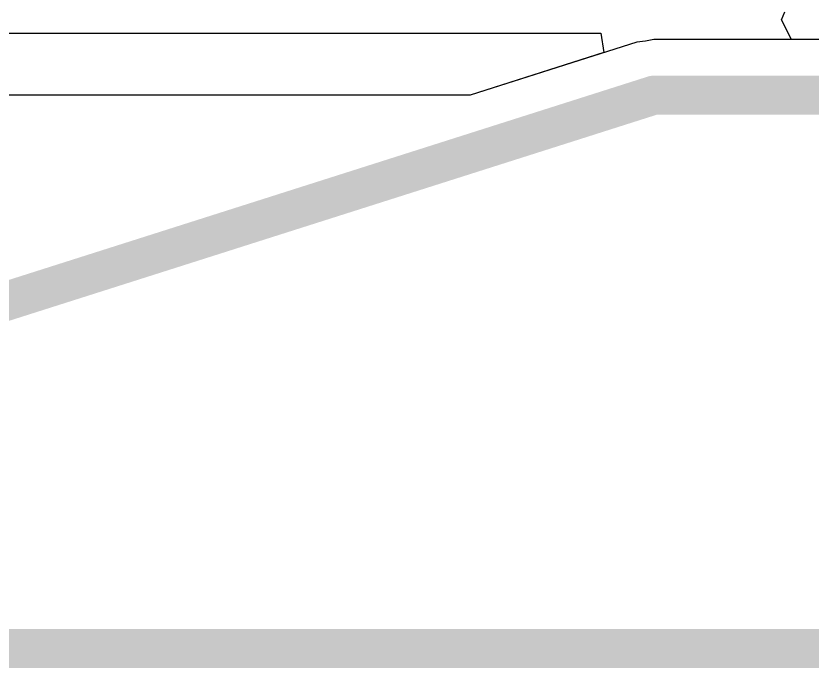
# Model space of a CAD drawing. Header units: inches. Extents: x -22 to 5433, y -13 to 5447.
# Drawn here: x -8.84 to -3.66, y -7.23 to -2.99 of the extents above; entities that cross this region are included whole.
import ezdxf

# ---------------------------------------------------------------- set-up
doc = ezdxf.new("R2010")
doc.units = ezdxf.units.IN
for name, color, linetype in [('Board_outline', 216, 'Continuous'), ('Bottom Layer', 5, 'Continuous'), ('Ground', 16, 'Continuous'), ('Power', 76, 'Continuous'), ('Top Layer', 1, 'Continuous'), ('Top Overlay', 2, 'Continuous')]:
    doc.layers.add(name, color=color, linetype=linetype)

msp = doc.modelspace()

# ---------------------------------------------------------------- linework, layer by layer
at = {"layer": 'Board_outline'}
for points in [[(-14.8649, -6.7442, 0.254, 0.254, 0), (-4.6894, -3.505, 0.254, 0.254, 0)], [(-14.8649, -6.7442, 0.254, 0.254, 0), (-4.6894, -3.505, 0.254, 0.254, 0)], [(-4.6894, -3.505, 0.254, 0.254, 0), (67.3106, -3.505, 0.254, 0.254, 0)], [(-4.6894, -3.505, 0.254, 0.254, 0), (67.3106, -3.505, 0.254, 0.254, 0)]]:
    msp.add_lwpolyline(points, format="xyseb", dxfattribs=at)
msp.add_lwpolyline([(-4.7529, -3.505, 0.127, 0.127, 1), (-4.6259, -3.505, 0.127, 0.127, 1)], format="xyseb", close=True, dxfattribs=at)
msp.add_lwpolyline([(-4.7529, -3.505, 0.127, 0.127, 1), (-4.6259, -3.505, 0.127, 0.127, 1)], format="xyseb", close=True, dxfattribs=at)
msp.add_lwpolyline([(-4.7529, -3.505, 0.127, 0.127, 1), (-4.6259, -3.505, 0.127, 0.127, 1)], format="xyseb", close=True, dxfattribs=at)
msp.add_lwpolyline([(-4.7529, -3.505, 0.127, 0.127, 1), (-4.6259, -3.505, 0.127, 0.127, 1)], format="xyseb", close=True, dxfattribs=at)
at = {"layer": 'Bottom Layer'}
for p, q in [((-4.744, -3.1533), (-4.7994, -3.1595)), ((-4.6894, -3.1425), (-4.744, -3.1533)), ((7.6573, -3.1425), (-4.6894, -3.1425)), ((-4.7994, -3.1595), (-5.8846, -3.505)), ((-5.8846, -3.505), (-10.1303, -3.505))]:
    msp.add_line(p, q, dxfattribs=at)
at = {"layer": 'Ground'}
for p, q in [((-4.744, -3.1533), (-4.7994, -3.1595)), ((-4.6894, -3.1425), (-4.744, -3.1533)), ((66.9544, -3.1425), (-4.6894, -3.1425)), ((-4.7994, -3.1595), (-5.8846, -3.505)), ((-5.8846, -3.505), (-10.1303, -3.505))]:
    msp.add_line(p, q, dxfattribs=at)
at = {"layer": 'Power'}
for p, q in [((-4.744, -3.1533), (-4.7994, -3.1595)), ((-4.6894, -3.1425), (-4.744, -3.1533)), ((-0.8587, -3.1425), (-4.6894, -3.1425)), ((-4.7994, -3.1595), (-5.8846, -3.505)), ((-5.8846, -3.505), (-13.5695, -3.505))]:
    msp.add_line(p, q, dxfattribs=at)
at = {"layer": 'Top Layer'}
for p, q in [((-3.8603, -3.0154), (-3.8389, -2.9638)), ((-3.7946, -3.1425), (-3.8603, -3.0154)), ((-12.1551, -3.1013), (-5.035, -3.1013)), ((-5.035, -3.1013), (-5.0153, -3.2283)), ((28.2753, -3.1425), (-3.7946, -3.1425)), ((-5.0153, -3.2283), (-5.8846, -3.505)), ((-5.8846, -3.505), (-10.1303, -3.505))]:
    msp.add_line(p, q, dxfattribs=at)
at = {"layer": 'Top Overlay'}
msp.add_lwpolyline([(-21.4584, -7.1044, 0.254, 0.254, 0), (20.2381, -7.1044, 0.254, 0.254, 0)], format="xyseb", dxfattribs=at)

doc.saveas('drawing.dxf')
